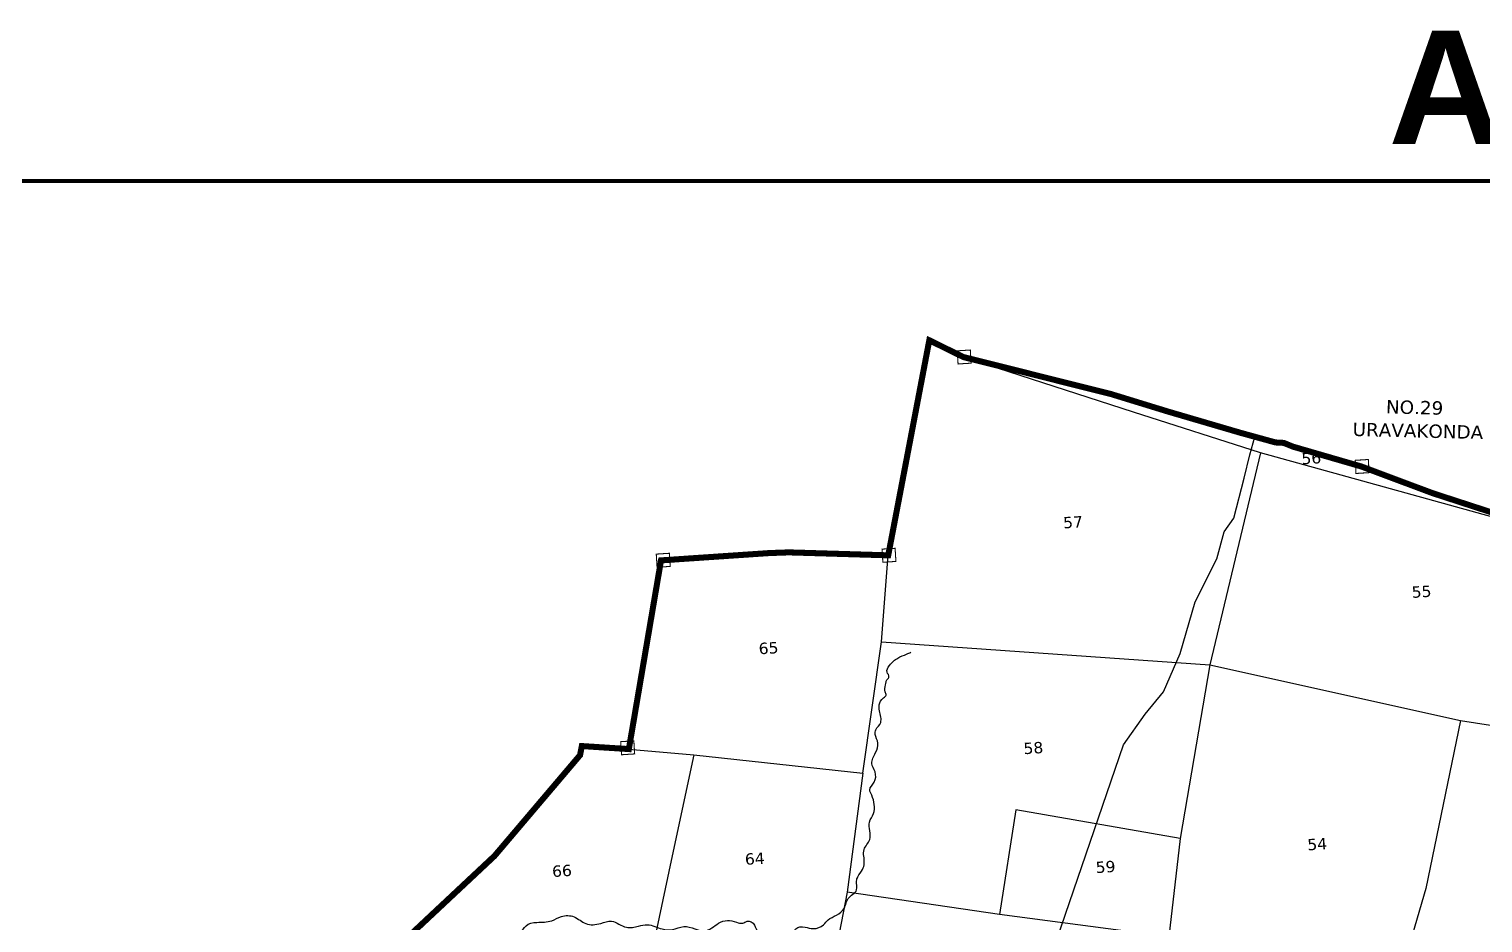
# Model space of a CAD drawing. Header units: inches. Extents: x 740725 to 749682, y 1648954 to 1653697.
# Drawn here: x 743998 to 745923, y 1652513 to 1653697 of the extents above; entities that cross this region are included whole.
import ezdxf
from ezdxf.enums import TextEntityAlignment as Align

# ---------------------------------------------------------------- set-up
doc = ezdxf.new("R2010")
doc.units = ezdxf.units.IN
doc.header["$MEASUREMENT"] = 0
doc.linetypes.add('ACAD_ISO02W100', pattern=[15, 12, -3])
for name, color, linetype in [('PLOT', 7, 'Continuous'), ('PLOT NO', 7, 'Continuous'), ('ROADS', 6, 'Continuous'), ('TANKS-STREAM', 4, 'Continuous'), ('VILLAGE BOUNDRY', 5, 'Continuous'), ('VILLAGE STONES', 240, 'Continuous')]:
    doc.layers.add(name, color=color, linetype=linetype)
doc.styles.get("Standard").update_dxf_attribs({"font": 'verdana_0.ttf'})

msp = doc.modelspace()

# ---------------------------------------------------------------- linework, layer by layer
at = {"layer": 'PLOT', "color": 5, "const_width": 5.38}
msp.add_lwpolyline([(740727.5, 1653495.7), (749679.3, 1653495.7), (749679.3, 1648956.8), (740727.5, 1648956.8)], close=True, dxfattribs=at)
at = {"layer": 'PLOT'}
for points in [[(745126.5, 1652885.5), (745561.5, 1652854.8), (745893.3, 1652781.1), (746026.7, 1652760.2), (746031.7, 1652814.1), (746051.2, 1653018.8), (745628.8, 1653135.6), (745460.3, 1653189.6), (745235.2, 1653262.5)], [(745628.8, 1653135.6), (745561.5, 1652854.8), (745522.3, 1652624.8), (745507.3, 1652494.5), (745282.9, 1652524.4), (745081.3, 1652553.7)], [(744792.1, 1652743.3), (744878.1, 1652735.8), (745101.8, 1652711.5), (745126.5, 1652885.5), (745135.6, 1652999.9)], [(745893.3, 1652781.1), (745847.4, 1652558.5), (745796.9, 1652384.9)], [(744878.1, 1652735.8), (744848.3, 1652595.9), (744824.2, 1652483.3)], [(745101.8, 1652711.5), (745081.3, 1652553.7), (745059.4, 1652442.1)], [(745522.3, 1652624.8), (745304.4, 1652662.8), (745282.9, 1652524.4)]]:
    msp.add_lwpolyline(points, dxfattribs=at)
at = {"layer": 'ROADS'}
msp.add_lwpolyline([(745348.4, 1652460.2), (745403.2, 1652620), (745447.4, 1652749.1), (745475.8, 1652789.4), (745500, 1652819.3), (745522.2, 1652869.9), (745541.9, 1652938.5), (745571, 1652995.2), (745580.4, 1653031.2), (745593.4, 1653049.2), (745606.8, 1653101.9), (745614.7, 1653133.1), (745621.3, 1653156.9)], dxfattribs=at)
at = {"layer": 'TANKS-STREAM'}
msp.add_spline([(744008.7, 1652344), (744014.5, 1652335.4), (744018.2, 1652325.6), (744029.1, 1652320), (744030.7, 1652311.1), (744036.3, 1652303.6), (744043.5, 1652294), (744051.7, 1652285.4), (744063, 1652287.5), (744073.9, 1652289.7), (744083.4, 1652287.4), (744104.6, 1652294.2), (744121.8, 1652294), (744137.7, 1652303.8), (744146.3, 1652307.3), (744163, 1652308.6), (744186.8, 1652316.1), (744214.9, 1652315.5), (744226.4, 1652322.2), (744233.8, 1652332.6), (744256.4, 1652338.6), (744268.2, 1652345.2), (744273, 1652353.8), (744284.7, 1652361.5), (744303.3, 1652359.3), (744313.5, 1652360.1), (744326.7, 1652369.5), (744341.9, 1652372.8), (744364, 1652367.7), (744377.8, 1652375.3), (744423.3, 1652383.5), (744439.2, 1652392.7), (744461.7, 1652389.6), (744477.3, 1652399.1), (744491.1, 1652400.5), (744499.5, 1652407.1), (744515.7, 1652414.6), (744519.5, 1652430), (744524.6, 1652435.6), (744538.2, 1652442.2), (744546.2, 1652453.3), (744563.1, 1652463.2), (744575.4, 1652480.8), (744593.5, 1652485.2), (744613.1, 1652496.8), (744627.1, 1652503.2), (744640.6, 1652501.3), (744648.3, 1652501.4), (744655.9, 1652509.2), (744670.1, 1652513.8), (744689.9, 1652515.9), (744702.7, 1652521.6), (744719.6, 1652521.1), (744735.1, 1652512.1), (744754.9, 1652512.5), (744769.2, 1652515.3), (744788.9, 1652507.3), (744804.8, 1652508.8), (744816.6, 1652510.7), (744836.3, 1652505.1), (744849.8, 1652504.3), (744864.9, 1652508.3), (744879.4, 1652505.2), (744890.1, 1652502.4), (744902, 1652506.6), (744910.9, 1652512.6), (744922.6, 1652516.4), (744934.6, 1652513.9), (744942.9, 1652512.8), (744948.6, 1652515.2), (744958.6, 1652510.1), (744962.1, 1652503.3), (744967.1, 1652503), (744974.5, 1652501.7), (744981.2, 1652501.8), (744988.6, 1652500.9), (744996.9, 1652496.3), (745003, 1652497), (745008.6, 1652499.4), (745013.2, 1652505.4), (745025.4, 1652507.5), (745036.5, 1652505.5), (745049.9, 1652510.7), (745055.9, 1652517), (745067, 1652523.4), (745077.1, 1652532.1), (745079.9, 1652539.4), (745082.5, 1652545.2), (745093.8, 1652557), (745093.7, 1652568.5), (745095.3, 1652574), (745101.5, 1652584), (745103.9, 1652592.3), (745103.6, 1652610.2), (745111.2, 1652623.6), (745110.8, 1652646.6), (745116.3, 1652658), (745117.1, 1652669.8), (745113.7, 1652682.3), (745111.2, 1652689.1), (745117.2, 1652699.7), (745118.1, 1652713), (745113.9, 1652724.4), (745118.9, 1652738.6), (745121.9, 1652751.3), (745118.4, 1652762.7), (745119.2, 1652768.8), (745125.6, 1652778.5), (745125.9, 1652785.6), (745123.6, 1652802), (745129.5, 1652811.2), (745132.9, 1652814.7), (745131.4, 1652819), (745132.1, 1652828.2), (745132.7, 1652832.4), (745134.5, 1652835.7), (745136.6, 1652838.9), (745134.1, 1652845.2), (745137.2, 1652854.1), (745148.4, 1652863.9), (745160, 1652869.1), (745165.5, 1652871.6)], degree=3, dxfattribs=at)
at = {"layer": 'VILLAGE BOUNDRY', "linetype": 'ACAD_ISO02W100', "ltscale": 2, "const_width": 8}
msp.add_lwpolyline([(744460.7, 1652458), (744614.2, 1652601.8), (744727.5, 1652735.3), (744729.8, 1652747.3), (744792.1, 1652743.3), (744834.7, 1652993.2), (744978.3, 1653002.9), (745003.9, 1653003.8), (745135.6, 1652999.9), (745190, 1653284.7), (745235.2, 1653262.5), (745430.9, 1653213.4), (745505.8, 1653190.4), (745602, 1653162.2), (745648.4, 1653149.4), (745659.4, 1653148.8), (745671.7, 1653143.8), (745762.3, 1653117.5), (745856.3, 1653082.3), (746051.2, 1653018.8)], dxfattribs=at)
at = {"layer": 'VILLAGE STONES', "const_width": 1.39}
for points in [[(745227, 1653270.7), (745244.3, 1653271.8), (745245.4, 1653254.4), (745228.1, 1653253.3)], [(745754.1, 1653125.7), (745771.4, 1653126.8), (745772.5, 1653109.4), (745755.1, 1653108.3)], [(745127.4, 1653008.1), (745144.7, 1653009.2), (745145.8, 1652991.8), (745128.5, 1652990.7)], [(744828.4, 1653001.5), (744845.8, 1653002.6), (744846.9, 1652985.2), (744829.5, 1652984.1)], [(744781.3, 1652753.1), (744798.7, 1652754.2), (744799.8, 1652736.9), (744782.4, 1652735.8)]]:
    msp.add_lwpolyline(points, close=True, dxfattribs=at)

# ---------------------------------------------------------------- texts
at = {"layer": 'PLOT NO'}
for s, p in [('56', (745695.9, 1653128.6)), ('57', (745380.3, 1653043.8)), ('55', (745841.9, 1652951.8)), ('65', (744977.1, 1652877.1)), ('58', (745327.8, 1652744.8)), ('54', (745703.7, 1652617.4)), ('64', (744958.9, 1652598.2)), ('66', (744703.5, 1652582.1)), ('59', (745423.4, 1652587.3))]:
    msp.add_text(s, height=15, rotation=3.6157, dxfattribs=at).set_placement(p, align=Align.MIDDLE_CENTER)
at = {"layer": 'VILLAGE STONES'}
for s, p in [('NO.29 ', (745836.6, 1653195.7)), ('URAVAKONDA', (745837.1, 1653164.8))]:
    msp.add_text(s, height=17.69, rotation=358.6089, dxfattribs=at).set_placement(p, align=Align.MIDDLE_CENTER)
at = {"layer": 'VILLAGE STONES', "insert": (746030.9, 1653694.6), "char_height": 150, "width": 330.918, "attachment_point": 2}
msp.add_mtext('{\\fArial|b1|i0|c0|p34;A0-L}', dxfattribs=at)

doc.saveas('drawing.dxf')
